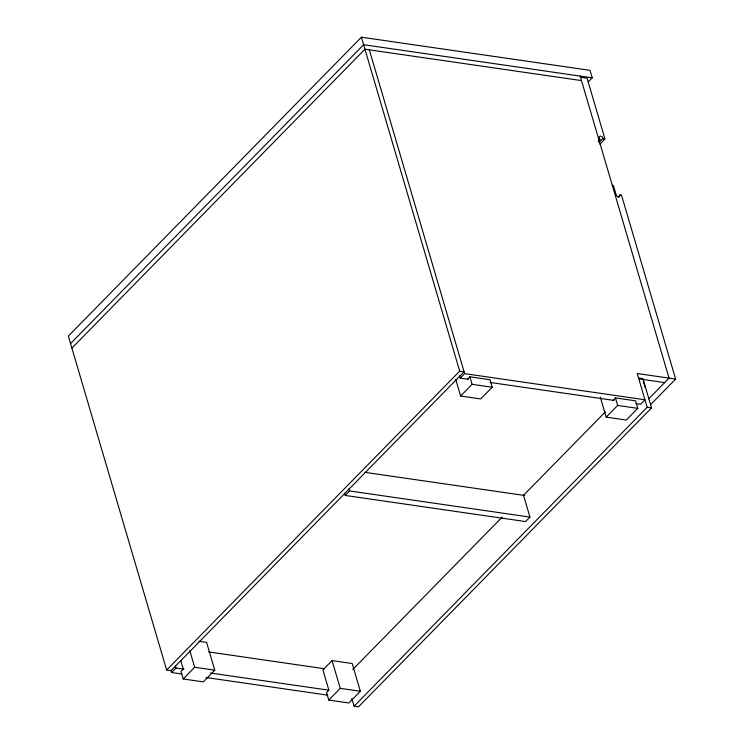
<?xml version="1.0" encoding="UTF-8"?>
<svg xmlns="http://www.w3.org/2000/svg" width="744" height="744" viewBox="0 0 744 744"><rect width="100%" height="100%" fill="white"/><g stroke="black" fill="none" stroke-linecap="round" stroke-linejoin="round"><path stroke-width="1.12" d="M588.169 81.98L592.224 77.841L590.02 70.336L361.417 37.2L68.364 336.083L166.647 670.009L171.036 670.642L464.079 371.758L459.69 371.126L166.647 670.009M70.578 343.589L363.621 44.705L592.224 77.841M71.898 348.09L364.951 49.206L581.483 80.594M598.297 141.314L599.915 139.658L599.366 137.78A2.269 1.451 44.4 0 1 600.641 136.171A2.269 1.451 44.4 0 1 603.021 138.31A1.135 0.725 44.4 0 0 604.212 139.379A1.135 0.725 44.4 0 0 604.853 138.579L587.072 78.176L580.487 77.218M598.957 142.457L603.021 138.31M599.906 144.178L604.779 139.202M618.18 197.002L619.808 195.347A1.135 0.725 44.4 0 1 620.45 194.537A1.135 0.725 44.4 0 1 621.64 195.607L675.636 379.077L650.451 404.764M170.934 670.298L171.585 672.52L175.984 668.038L184.019 669.2M344.565 493.207L345.216 495.43L349.615 490.947L529.942 517.089L523.497 495.197M459.587 375.897L460.238 378.119L464.637 373.637L644.955 399.779L640.565 404.262L635.971 403.592M467.558 379.18L469.873 376.817L489.989 379.728L492.203 387.233L480.717 398.942L460.601 396.022L455.7 379.366M180.783 660.57L183.294 669.098L180.978 671.46L183.182 678.965L194.668 667.266L214.784 670.177L206.609 642.416L198.788 641.281M460.601 396.022L472.077 384.323L492.203 387.233M214.784 670.177L203.307 681.885L183.182 678.965M332.066 660.598L322.915 669.944L328.876 690.2L326.551 692.562L328.764 700.067L348.88 702.987L360.356 691.278L352.182 663.518L332.066 660.598L340.241 688.367L328.764 700.067M613.13 400.281L615.446 397.919L635.571 400.83L637.775 408.335L626.299 420.044L606.183 417.124L600.296 397.138M352.814 669.451L502.181 517.108M523.283 495.578L605.272 411.962M606.183 417.124L617.659 405.424L637.775 408.335M529.942 517.089L525.543 521.572L345.216 495.43M648.74 398.84L669.051 378.129L580.162 76.093M351.884 698.579L354.116 706.168L647.168 407.284L651.558 407.917L642.946 378.649L638.557 378.017M651.558 407.917L358.506 706.8L354.116 706.168M598.818 139.5L599.915 139.658M612.293 185.275L613.391 185.433L616.153 194.816A2.269 1.451 44.4 0 0 618.534 196.955A2.269 1.451 44.4 0 0 619.808 195.347M675.636 379.077L637.227 373.516L647.168 407.284M639.654 378.984L664.652 382.611M460.238 378.119L468.274 379.282M490.101 382.453L614.144 400.43M365.006 472.347L524.483 495.467M208.58 651.93L324.458 668.726M340.241 688.367L360.356 691.278M210.44 673.032L328.746 690.181M171.585 672.52L181.927 674.018M206.042 677.514L327.788 695.166M643.216 380.974L645.178 387.643M615.446 397.919L617.659 405.424M469.873 376.817L472.077 384.323M369.34 49.839L464.637 373.637M361.417 37.2L459.69 371.126M348.955 488.724L349.615 490.947M189.757 650.6L194.668 667.266M175.324 665.815L175.984 668.038"/></g></svg>
